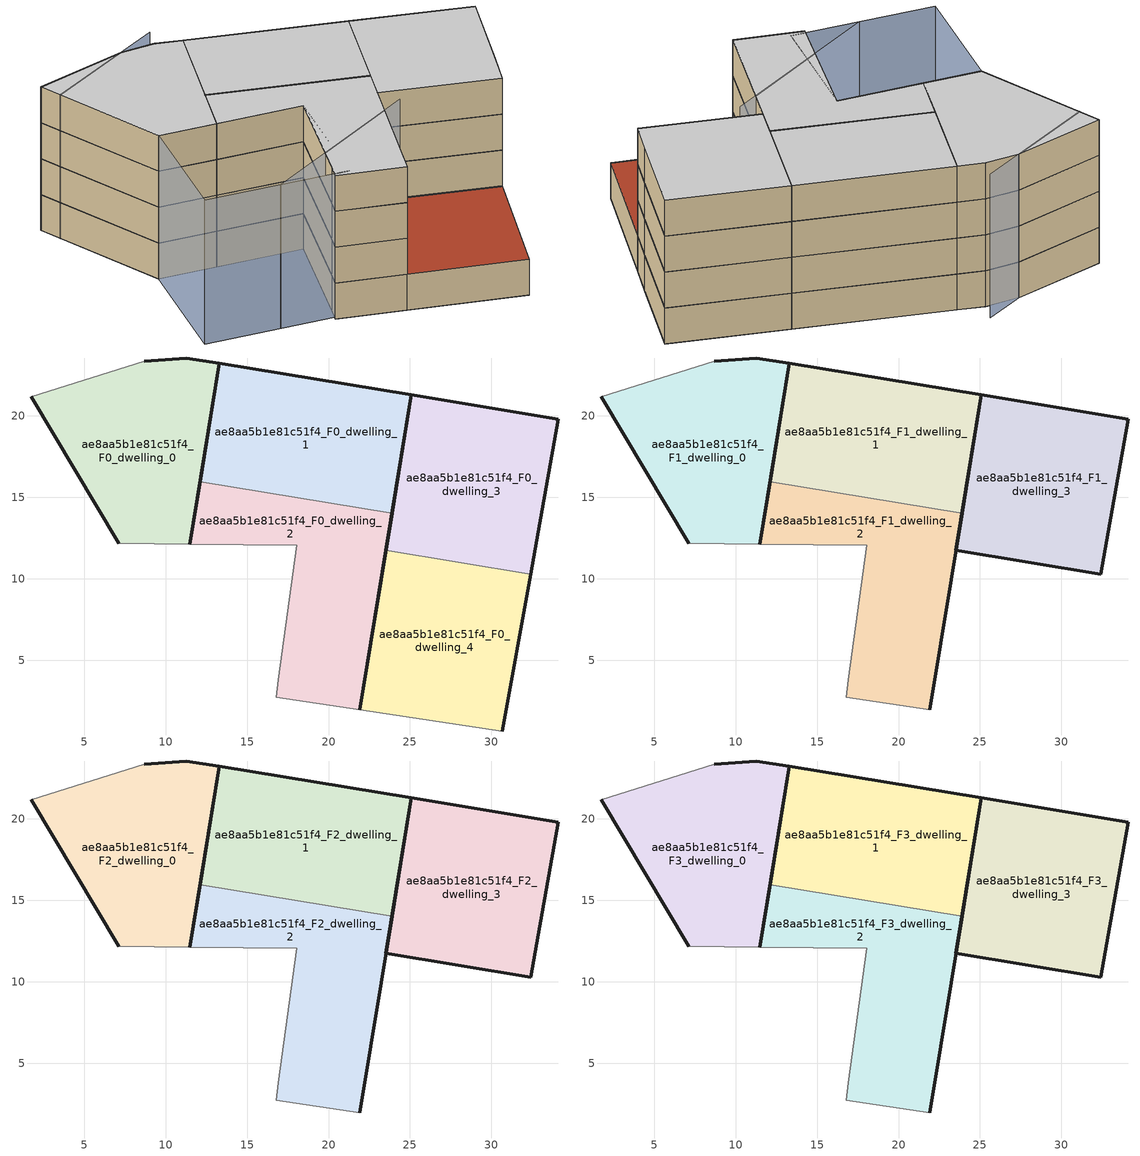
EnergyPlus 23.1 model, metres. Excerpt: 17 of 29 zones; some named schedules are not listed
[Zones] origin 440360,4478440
ae8aa5b1e81c51f4_F0_dwelling_0
 floor ground (EU_floor_Construction): 11.49,12.14 13.31,23.22 11.26,23.56 8.7,23.35 1.75,21.18 7.13,12.19 z0
 wall outside (EU_wall_Construction): 7.13,12.19 1.75,21.18 / 8.7,23.35 11.26,23.56 13.31,23.22 11.49,12.14 z0:3
 wall adiabatic (EU_wall_Construction): 11.49,12.14 7.13,12.19 / 1.75,21.18 8.7,23.35 z0:3
ae8aa5b1e81c51f4_F0_dwelling_1
 floor ground (EU_floor_Construction): 23.9,14.04 25.09,21.29 13.31,23.22 12.12,15.97 z0
 wall outside (EU_wall_Construction): 12.12,15.97 13.31,23.22 25.09,21.29 23.9,14.04 z0:3
 wall to ae8aa5b1e81c51f4_F0_dwelling_2 (EU_wall_Construction): 23.9,14.04 12.12,15.97 z0:3
ae8aa5b1e81c51f4_F0_dwelling_2
 floor ground (EU_floor_Construction): 21.92,1.97 23.9,14.04 12.12,15.97 11.49,12.14 18.04,12.07 16.93,3.82 16.78,2.73 z0
 wall outside (EU_wall_Construction): 11.49,12.14 12.12,15.97 / 23.9,14.04 21.92,1.97 z0:3
 wall adiabatic (EU_wall_Construction): 21.92,1.97 16.78,2.73 16.93,3.82 18.04,12.07 11.49,12.14 z0:3
ae8aa5b1e81c51f4_F0_dwelling_3
 floor ground (EU_floor_Construction): 32.41,10.29 32.89,12.9 34.11,19.81 25.09,21.29 23.53,11.75 z0
 wall outside (EU_wall_Construction): 23.53,11.75 25.09,21.29 34.11,19.81 32.89,12.9 32.41,10.29 z0:3
 wall to ae8aa5b1e81c51f4_F0_dwelling_4 (EU_wall_Construction): 32.41,10.29 23.53,11.75 z0:3
ae8aa5b1e81c51f4_F0_dwelling_4
 floor ground (EU_floor_Construction): 30.65,0.67 32.41,10.29 23.53,11.75 21.92,1.97 z0
 wall outside (EU_wall_Construction): 32.41,10.29 30.65,0.67 / 21.92,1.97 23.53,11.75 z0:3
 wall adiabatic (EU_wall_Construction): 30.65,0.67 21.92,1.97 z0:3
 roof outside (EU_roof_Construction): 32.41,10.29 30.65,0.67 21.92,1.97 23.53,11.75 z3
ae8aa5b1e81c51f4_F1_dwelling_0
 floor to ae8aa5b1e81c51f4_F0_dwelling_0 (EU_floor_Construction): 11.49,12.14 13.31,23.22 11.26,23.56 8.7,23.35 1.75,21.18 7.13,12.19 z3
 wall outside (EU_wall_Construction): 7.13,12.19 1.75,21.18 / 8.7,23.35 11.26,23.56 13.31,23.22 11.49,12.14 z3:6
 wall adiabatic (EU_wall_Construction): 11.49,12.14 7.13,12.19 / 1.75,21.18 8.7,23.35 z3:6
ae8aa5b1e81c51f4_F1_dwelling_1
 floor to ae8aa5b1e81c51f4_F0_dwelling_1 (EU_floor_Construction): 23.9,14.04 25.09,21.29 13.31,23.22 12.12,15.97 z3
 wall outside (EU_wall_Construction): 12.12,15.97 13.31,23.22 25.09,21.29 23.9,14.04 z3:6
 wall to ae8aa5b1e81c51f4_F1_dwelling_2 (EU_wall_Construction): 23.9,14.04 12.12,15.97 z3:6
ae8aa5b1e81c51f4_F1_dwelling_2
 floor to ae8aa5b1e81c51f4_F0_dwelling_2 (EU_floor_Construction): 21.92,1.97 23.9,14.04 12.12,15.97 11.49,12.14 18.04,12.07 16.93,3.82 16.78,2.73 z3
 wall outside (EU_wall_Construction): 11.49,12.14 12.12,15.97 / 23.9,14.04 21.92,1.97 z3:6
 wall adiabatic (EU_wall_Construction): 21.92,1.97 16.78,2.73 16.93,3.82 18.04,12.07 11.49,12.14 z3:6
ae8aa5b1e81c51f4_F1_dwelling_3
 floor to ae8aa5b1e81c51f4_F0_dwelling_3 (EU_floor_Construction): 32.41,10.29 32.89,12.9 34.11,19.81 25.09,21.29 23.53,11.75 z3
 wall outside (EU_wall_Construction): 34.11,19.81 32.89,12.9 32.41,10.29 23.53,11.75 25.09,21.29 34.11,19.81 z3:6
ae8aa5b1e81c51f4_F2_dwelling_0
 floor to ae8aa5b1e81c51f4_F1_dwelling_0 (EU_floor_Construction): 11.49,12.14 13.31,23.22 11.26,23.56 8.7,23.35 1.75,21.18 7.13,12.19 z6
 wall outside (EU_wall_Construction): 7.13,12.19 1.75,21.18 / 8.7,23.35 11.26,23.56 13.31,23.22 11.49,12.14 z6:9
 wall adiabatic (EU_wall_Construction): 11.49,12.14 7.13,12.19 / 1.75,21.18 8.7,23.35 z6:9
ae8aa5b1e81c51f4_F2_dwelling_1
 floor to ae8aa5b1e81c51f4_F1_dwelling_1 (EU_floor_Construction): 23.9,14.04 25.09,21.29 13.31,23.22 12.12,15.97 z6
 wall outside (EU_wall_Construction): 12.12,15.97 13.31,23.22 25.09,21.29 23.9,14.04 z6:9
 wall to ae8aa5b1e81c51f4_F2_dwelling_2 (EU_wall_Construction): 23.9,14.04 12.12,15.97 z6:9
ae8aa5b1e81c51f4_F2_dwelling_2
 floor to ae8aa5b1e81c51f4_F1_dwelling_2 (EU_floor_Construction): 21.92,1.97 23.9,14.04 12.12,15.97 11.49,12.14 18.04,12.07 16.93,3.82 16.78,2.73 z6
 wall outside (EU_wall_Construction): 11.49,12.14 12.12,15.97 / 23.9,14.04 21.92,1.97 z6:9
 wall adiabatic (EU_wall_Construction): 21.92,1.97 16.78,2.73 16.93,3.82 18.04,12.07 11.49,12.14 z6:9
ae8aa5b1e81c51f4_F2_dwelling_3
 floor to ae8aa5b1e81c51f4_F1_dwelling_3 (EU_floor_Construction): 32.41,10.29 32.89,12.9 34.11,19.81 25.09,21.29 23.53,11.75 z6
 wall outside (EU_wall_Construction): 34.11,19.81 32.89,12.9 32.41,10.29 23.53,11.75 25.09,21.29 34.11,19.81 z6:9
ae8aa5b1e81c51f4_F3_dwelling_0
 floor to ae8aa5b1e81c51f4_F2_dwelling_0 (EU_floor_Construction): 11.49,12.14 13.31,23.22 11.26,23.56 8.7,23.35 1.75,21.18 7.13,12.19 z9
 wall outside (EU_wall_Construction): 7.13,12.19 1.75,21.18 / 8.7,23.35 11.26,23.56 13.31,23.22 11.49,12.14 z9:12
 wall adiabatic (EU_wall_Construction): 11.49,12.14 7.13,12.19 / 1.75,21.18 8.7,23.35 z9:12
 ceiling to ae8aa5b1e81c51f4_F4_dwelling_0 (EU_floor_Construction): 13.31,23.22 11.49,12.14 7.13,12.19 1.75,21.18 8.7,23.35 11.26,23.56 z12
ae8aa5b1e81c51f4_F3_dwelling_1
 floor to ae8aa5b1e81c51f4_F2_dwelling_1 (EU_floor_Construction): 23.9,14.04 25.09,21.29 13.31,23.22 12.12,15.97 z9
 wall outside (EU_wall_Construction): 12.12,15.97 13.31,23.22 25.09,21.29 23.9,14.04 z9:12
 wall to ae8aa5b1e81c51f4_F3_dwelling_2 (EU_wall_Construction): 23.9,14.04 12.12,15.97 z9:12
 ceiling to ae8aa5b1e81c51f4_F4_dwelling_1 (EU_floor_Construction): 25.09,21.29 23.9,14.04 12.12,15.97 13.31,23.22 z12
ae8aa5b1e81c51f4_F3_dwelling_2
 floor to ae8aa5b1e81c51f4_F2_dwelling_2 (EU_floor_Construction): 21.92,1.97 23.9,14.04 12.12,15.97 11.49,12.14 18.04,12.07 16.93,3.82 16.78,2.73 z9
 wall outside (EU_wall_Construction): 11.49,12.14 12.12,15.97 / 23.9,14.04 21.92,1.97 z9:12
 wall adiabatic (EU_wall_Construction): 21.92,1.97 16.78,2.73 16.93,3.82 18.04,12.07 11.49,12.14 z9:12
 ceiling to ae8aa5b1e81c51f4_F4_dwelling_2 (EU_floor_Construction): 23.9,14.04 21.92,1.97 16.78,2.73 16.93,3.82 18.04,12.07 11.49,12.14 12.12,15.97 z12
ae8aa5b1e81c51f4_F3_dwelling_3
 floor to ae8aa5b1e81c51f4_F2_dwelling_3 (EU_floor_Construction): 32.41,10.29 32.89,12.9 34.11,19.81 25.09,21.29 23.53,11.75 z9
 wall outside (EU_wall_Construction): 34.11,19.81 32.89,12.9 32.41,10.29 23.53,11.75 25.09,21.29 34.11,19.81 z9:12
 ceiling to ae8aa5b1e81c51f4_F4_dwelling_3 (EU_floor_Construction): 34.11,19.81 32.89,12.9 32.41,10.29 23.53,11.75 25.09,21.29 z12
shading: 12.76,3.02 24.66,10.37 / 11.53,25.05 2.63,19.69 / 7.13,12.19 18.04,12.07 / 18.04,12.07 17.94,2.96 / 17.94,2.96 7.03,3.08 / 7.03,3.08 7.13,12.19 z0:12
[Building]
EU S2 Campaign: North Axis=0; Terrain=City; Solar Distribution=FullExterior
[Site:Location]
Madrid: Latitude=40.5; Longitude=-3.5; Time Zone=1; Elevation=609
[SizingPeriod:WeatherFileDays]
AnnualSizingPeriod: Begin Month=1; Begin Day of Month=1; End Month=12; End Day of Month=31; Day of Week for Start Day=Monday; Use Weather File Daylight Saving Period=No; Use Weather File Rain and Snow Indicators=No
[MATERIAL]
EU_InternalMass_Material: Roughness=MediumRough; Thickness=0.1; Conductivity=1; Density=1800; Specific Heat=900; Thermal Absorptance=0.9; Solar Absorptance=0.7; Visible Absorptance=0.7
[MATERIAL:NOMASS] Roughness=MediumRough; Thermal Absorptance=0.9; Solar Absorptance=0.7; Visible Absorptance=0.7
Name | Thermal Resistance
EU_wall_NoMass | 1.60022
EU_roof_NoMass | 1.57597
EU_floor_NoMass | 0.470652
[CONSTRUCTION]
EU_wall_Construction: EU_wall_NoMass
EU_roof_Construction: EU_roof_NoMass
EU_floor_Construction: EU_floor_NoMass
EU_InternalMass_Construction: EU_InternalMass_Material
[ZONE] Type=1; Multiplier=1; Ceiling Height=autocalculate; Floor Area=autocalculate; Part of Total Floor Area=Yes
Name | Volume
ae8aa5b1e81c51f4_F0_dwelling_0; ae8aa5b1e81c51f4_F1_dwelling_0; ae8aa5b1e81c51f4_F2_dwelling_0; ae8aa5b1e81c51f4_F3_dwelling_0; ae8aa5b1e81c51f4_F0_dwelling_2; ae8aa5b1e81c51f4_F1_dwelling_2; ae8aa5b1e81c51f4_F2_dwelling_2; ae8aa5b1e81c51f4_F3_dwelling_2 | 263.249
ae8aa5b1e81c51f4_F0_dwelling_1; ae8aa5b1e81c51f4_F1_dwelling_1; ae8aa5b1e81c51f4_F2_dwelling_1; ae8aa5b1e81c51f4_F3_dwelling_1 | 263.264
ae8aa5b1e81c51f4_F0_dwelling_3 | 263.243
ae8aa5b1e81c51f4_F1_dwelling_3; ae8aa5b1e81c51f4_F2_dwelling_3; ae8aa5b1e81c51f4_F3_dwelling_3 | 263.242
ae8aa5b1e81c51f4_F0_dwelling_4 | 263.252
[INTERNALMASS] Construction=EU_InternalMass_Construction
Name | Zone or ZoneList | Surface Area
ae8aa5b1e81c51f4_F0_dwelling_0_EU_InternalMass | ae8aa5b1e81c51f4_F0_dwelling_0 | 87.7496
ae8aa5b1e81c51f4_F0_dwelling_1_EU_InternalMass | ae8aa5b1e81c51f4_F0_dwelling_1 | 87.7497
ae8aa5b1e81c51f4_F0_dwelling_2_EU_InternalMass | ae8aa5b1e81c51f4_F0_dwelling_2 | 87.7488
ae8aa5b1e81c51f4_F0_dwelling_3_EU_InternalMass | ae8aa5b1e81c51f4_F0_dwelling_3 | 87.7449
ae8aa5b1e81c51f4_F0_dwelling_4_EU_InternalMass | ae8aa5b1e81c51f4_F0_dwelling_4 | 87.7491
ae8aa5b1e81c51f4_F1_dwelling_0_EU_InternalMass | ae8aa5b1e81c51f4_F1_dwelling_0 | 109.689
ae8aa5b1e81c51f4_F1_dwelling_1_EU_InternalMass | ae8aa5b1e81c51f4_F1_dwelling_1 | 109.682
ae8aa5b1e81c51f4_F1_dwelling_2_EU_InternalMass | ae8aa5b1e81c51f4_F1_dwelling_2 | 109.687
ae8aa5b1e81c51f4_F1_dwelling_3_EU_InternalMass | ae8aa5b1e81c51f4_F1_dwelling_3 | 109.687
ae8aa5b1e81c51f4_F2_dwelling_0_EU_InternalMass | ae8aa5b1e81c51f4_F2_dwelling_0 | 109.689
ae8aa5b1e81c51f4_F2_dwelling_1_EU_InternalMass | ae8aa5b1e81c51f4_F2_dwelling_1 | 109.682
ae8aa5b1e81c51f4_F2_dwelling_2_EU_InternalMass | ae8aa5b1e81c51f4_F2_dwelling_2 | 109.687
ae8aa5b1e81c51f4_F2_dwelling_3_EU_InternalMass | ae8aa5b1e81c51f4_F2_dwelling_3 | 109.687
ae8aa5b1e81c51f4_F3_dwelling_0_EU_InternalMass | ae8aa5b1e81c51f4_F3_dwelling_0 | 109.689
ae8aa5b1e81c51f4_F3_dwelling_1_EU_InternalMass | ae8aa5b1e81c51f4_F3_dwelling_1 | 109.682
ae8aa5b1e81c51f4_F3_dwelling_2_EU_InternalMass | ae8aa5b1e81c51f4_F3_dwelling_2 | 109.687
ae8aa5b1e81c51f4_F3_dwelling_3_EU_InternalMass | ae8aa5b1e81c51f4_F3_dwelling_3 | 109.687
[OTHEREQUIPMENT] Fuel Type=Electricity; Design Level Calculation Method=Watts/Area; Power per Zone Floor Area=1; Fraction Latent=0; Fraction Radiant=0; Fraction Lost=0; Carbon Dioxide Generation Rate=0; EndUse Subcategory=EU_Step8_InternalGains
Name | Zone or ZoneList or Space or SpaceList | Schedule
EU_Step8_InternalGain_ae8aa5b1e81c51f4_F0_dwelling_0_f000 | ae8aa5b1e81c51f4_F0_dwelling_0 | EU_Step8_GainSchedule_ae8aa5b1e81c51f4_F0_dwelling_0_f000
EU_Step8_InternalGain_ae8aa5b1e81c51f4_F0_dwelling_1_f000 | ae8aa5b1e81c51f4_F0_dwelling_1 | EU_Step8_GainSchedule_ae8aa5b1e81c51f4_F0_dwelling_1_f000
EU_Step8_InternalGain_ae8aa5b1e81c51f4_F0_dwelling_2_f000 | ae8aa5b1e81c51f4_F0_dwelling_2 | EU_Step8_GainSchedule_ae8aa5b1e81c51f4_F0_dwelling_2_f000
EU_Step8_InternalGain_ae8aa5b1e81c51f4_F0_dwelling_3_f000 | ae8aa5b1e81c51f4_F0_dwelling_3 | EU_Step8_GainSchedule_ae8aa5b1e81c51f4_F0_dwelling_3_f000
EU_Step8_InternalGain_ae8aa5b1e81c51f4_F0_dwelling_4_f000 | ae8aa5b1e81c51f4_F0_dwelling_4 | EU_Step8_GainSchedule_ae8aa5b1e81c51f4_F0_dwelling_4_f000
EU_Step8_InternalGain_ae8aa5b1e81c51f4_F1_dwelling_0_f000 | ae8aa5b1e81c51f4_F1_dwelling_0 | EU_Step8_GainSchedule_ae8aa5b1e81c51f4_F1_dwelling_0_f000
EU_Step8_InternalGain_ae8aa5b1e81c51f4_F1_dwelling_1_f000 | ae8aa5b1e81c51f4_F1_dwelling_1 | EU_Step8_GainSchedule_ae8aa5b1e81c51f4_F1_dwelling_1_f000
EU_Step8_InternalGain_ae8aa5b1e81c51f4_F1_dwelling_2_f000 | ae8aa5b1e81c51f4_F1_dwelling_2 | EU_Step8_GainSchedule_ae8aa5b1e81c51f4_F1_dwelling_2_f000
EU_Step8_InternalGain_ae8aa5b1e81c51f4_F1_dwelling_3_f000 | ae8aa5b1e81c51f4_F1_dwelling_3 | EU_Step8_GainSchedule_ae8aa5b1e81c51f4_F1_dwelling_3_f000
EU_Step8_InternalGain_ae8aa5b1e81c51f4_F2_dwelling_0_f000 | ae8aa5b1e81c51f4_F2_dwelling_0 | EU_Step8_GainSchedule_ae8aa5b1e81c51f4_F2_dwelling_0_f000
EU_Step8_InternalGain_ae8aa5b1e81c51f4_F2_dwelling_1_f000 | ae8aa5b1e81c51f4_F2_dwelling_1 | EU_Step8_GainSchedule_ae8aa5b1e81c51f4_F2_dwelling_1_f000
EU_Step8_InternalGain_ae8aa5b1e81c51f4_F2_dwelling_2_f000 | ae8aa5b1e81c51f4_F2_dwelling_2 | EU_Step8_GainSchedule_ae8aa5b1e81c51f4_F2_dwelling_2_f000
EU_Step8_InternalGain_ae8aa5b1e81c51f4_F2_dwelling_3_f000 | ae8aa5b1e81c51f4_F2_dwelling_3 | EU_Step8_GainSchedule_ae8aa5b1e81c51f4_F2_dwelling_3_f000
EU_Step8_InternalGain_ae8aa5b1e81c51f4_F3_dwelling_0_f000 | ae8aa5b1e81c51f4_F3_dwelling_0 | EU_Step8_GainSchedule_ae8aa5b1e81c51f4_F3_dwelling_0_f000
EU_Step8_InternalGain_ae8aa5b1e81c51f4_F3_dwelling_1_f000 | ae8aa5b1e81c51f4_F3_dwelling_1 | EU_Step8_GainSchedule_ae8aa5b1e81c51f4_F3_dwelling_1_f000
EU_Step8_InternalGain_ae8aa5b1e81c51f4_F3_dwelling_2_f000 | ae8aa5b1e81c51f4_F3_dwelling_2 | EU_Step8_GainSchedule_ae8aa5b1e81c51f4_F3_dwelling_2_f000
EU_Step8_InternalGain_ae8aa5b1e81c51f4_F3_dwelling_3_f000 | ae8aa5b1e81c51f4_F3_dwelling_3 | EU_Step8_GainSchedule_ae8aa5b1e81c51f4_F3_dwelling_3_f000
[ZONEVENTILATION:DESIGNFLOWRATE] Schedule=EU_AlwaysOn; Design Flow Rate Calculation Method=AirChanges/Hour; Air Changes per Hour=0.480704; Ventilation Type=Natural; Fan Pressure Rise=0; Fan Total Efficiency=1; Constant Term Coefficient=1; Temperature Term Coefficient=0; Velocity Term Coefficient=0; Velocity Squared Term Coefficient=0; Minimum Indoor Temperature=-100; Maximum Indoor Temperature=100; Delta Temperature=-100; Minimum Outdoor Temperature=-100; Maximum Outdoor Temperature=100; Maximum Wind Speed=40
Name | Zone or ZoneList or Space or SpaceList
EU_ConstantAir_ae8aa5b1e81c51f4_F0_dwelling_0 | ae8aa5b1e81c51f4_F0_dwelling_0
EU_ConstantAir_ae8aa5b1e81c51f4_F0_dwelling_1 | ae8aa5b1e81c51f4_F0_dwelling_1
EU_ConstantAir_ae8aa5b1e81c51f4_F0_dwelling_2 | ae8aa5b1e81c51f4_F0_dwelling_2
EU_ConstantAir_ae8aa5b1e81c51f4_F0_dwelling_3 | ae8aa5b1e81c51f4_F0_dwelling_3
EU_ConstantAir_ae8aa5b1e81c51f4_F0_dwelling_4 | ae8aa5b1e81c51f4_F0_dwelling_4
EU_ConstantAir_ae8aa5b1e81c51f4_F1_dwelling_0 | ae8aa5b1e81c51f4_F1_dwelling_0
EU_ConstantAir_ae8aa5b1e81c51f4_F1_dwelling_1 | ae8aa5b1e81c51f4_F1_dwelling_1
EU_ConstantAir_ae8aa5b1e81c51f4_F1_dwelling_2 | ae8aa5b1e81c51f4_F1_dwelling_2
EU_ConstantAir_ae8aa5b1e81c51f4_F1_dwelling_3 | ae8aa5b1e81c51f4_F1_dwelling_3
EU_ConstantAir_ae8aa5b1e81c51f4_F2_dwelling_0 | ae8aa5b1e81c51f4_F2_dwelling_0
EU_ConstantAir_ae8aa5b1e81c51f4_F2_dwelling_1 | ae8aa5b1e81c51f4_F2_dwelling_1
EU_ConstantAir_ae8aa5b1e81c51f4_F2_dwelling_2 | ae8aa5b1e81c51f4_F2_dwelling_2
EU_ConstantAir_ae8aa5b1e81c51f4_F2_dwelling_3 | ae8aa5b1e81c51f4_F2_dwelling_3
EU_ConstantAir_ae8aa5b1e81c51f4_F3_dwelling_0 | ae8aa5b1e81c51f4_F3_dwelling_0
EU_ConstantAir_ae8aa5b1e81c51f4_F3_dwelling_1 | ae8aa5b1e81c51f4_F3_dwelling_1
EU_ConstantAir_ae8aa5b1e81c51f4_F3_dwelling_2 | ae8aa5b1e81c51f4_F3_dwelling_2
EU_ConstantAir_ae8aa5b1e81c51f4_F3_dwelling_3 | ae8aa5b1e81c51f4_F3_dwelling_3
[HVACTEMPLATE:THERMOSTAT] Constant Heating Setpoint=20; Constant Cooling Setpoint=50
EU_HeatOnly_ae8aa5b1e81c51f4_F0_dwelling_0; EU_HeatOnly_ae8aa5b1e81c51f4_F0_dwelling_1; EU_HeatOnly_ae8aa5b1e81c51f4_F0_dwelling_2; EU_HeatOnly_ae8aa5b1e81c51f4_F0_dwelling_3; EU_HeatOnly_ae8aa5b1e81c51f4_F0_dwelling_4; EU_HeatOnly_ae8aa5b1e81c51f4_F1_dwelling_0; EU_HeatOnly_ae8aa5b1e81c51f4_F1_dwelling_1; EU_HeatOnly_ae8aa5b1e81c51f4_F1_dwelling_2; EU_HeatOnly_ae8aa5b1e81c51f4_F1_dwelling_3; EU_HeatOnly_ae8aa5b1e81c51f4_F2_dwelling_0; EU_HeatOnly_ae8aa5b1e81c51f4_F2_dwelling_1; EU_HeatOnly_ae8aa5b1e81c51f4_F2_dwelling_2; EU_HeatOnly_ae8aa5b1e81c51f4_F2_dwelling_3; EU_HeatOnly_ae8aa5b1e81c51f4_F3_dwelling_0; EU_HeatOnly_ae8aa5b1e81c51f4_F3_dwelling_1; EU_HeatOnly_ae8aa5b1e81c51f4_F3_dwelling_2; EU_HeatOnly_ae8aa5b1e81c51f4_F3_dwelling_3; EU_HeatOnly_ae8aa5b1e81c51f4_F4_dwelling_0; EU_HeatOnly_ae8aa5b1e81c51f4_F4_dwelling_1; EU_HeatOnly_ae8aa5b1e81c51f4_F4_dwelling_2; EU_HeatOnly_ae8aa5b1e81c51f4_F4_dwelling_3; EU_HeatOnly_ae8aa5b1e81c51f4_F5_dwelling_0; EU_HeatOnly_ae8aa5b1e81c51f4_F5_dwelling_1; EU_HeatOnly_ae8aa5b1e81c51f4_F5_dwelling_2; EU_HeatOnly_ae8aa5b1e81c51f4_F5_dwelling_3; EU_HeatOnly_ae8aa5b1e81c51f4_F6_dwelling_0; EU_HeatOnly_ae8aa5b1e81c51f4_F6_dwelling_1; EU_HeatOnly_ae8aa5b1e81c51f4_F6_dwelling_2; EU_HeatOnly_ae8aa5b1e81c51f4_F6_dwelling_3
[HVACTEMPLATE:ZONE:IDEALLOADSAIRSYSTEM]
ae8aa5b1e81c51f4_F0_dwelling_0: Template Thermostat=EU_HeatOnly_ae8aa5b1e81c51f4_F0_dwelling_0; System Availability Schedule=EU_AlwaysOn; Maximum Heating Supply Air Temperature=50; Minimum Cooling Supply Air Temperature=13; Maximum Heating Supply Air Humidity Ratio=0.0156; Minimum Cooling Supply Air Humidity Ratio=0.0077; Heating Limit=NoLimit; Cooling Limit=NoLimit; Heating Availability Schedule=EU_AlwaysOn; Cooling Availability Schedule=EU_CoolingOff; Dehumidification Control Type=ConstantSensibleHeatRatio; Cooling Sensible Heat Ratio=0.7; Dehumidification Setpoint=60; Humidification Control Type=None; Humidification Setpoint=30; Outdoor Air Method=None; Outdoor Air Flow Rate per Person=0.00944; Outdoor Air Flow Rate per Zone Floor Area=0; Outdoor Air Flow Rate per Zone=0; Demand Controlled Ventilation Type=None; Outdoor Air Economizer Type=NoEconomizer; Heat Recovery Type=None; Sensible Heat Recovery Effectiveness=0.7; Latent Heat Recovery Effectiveness=0.65
